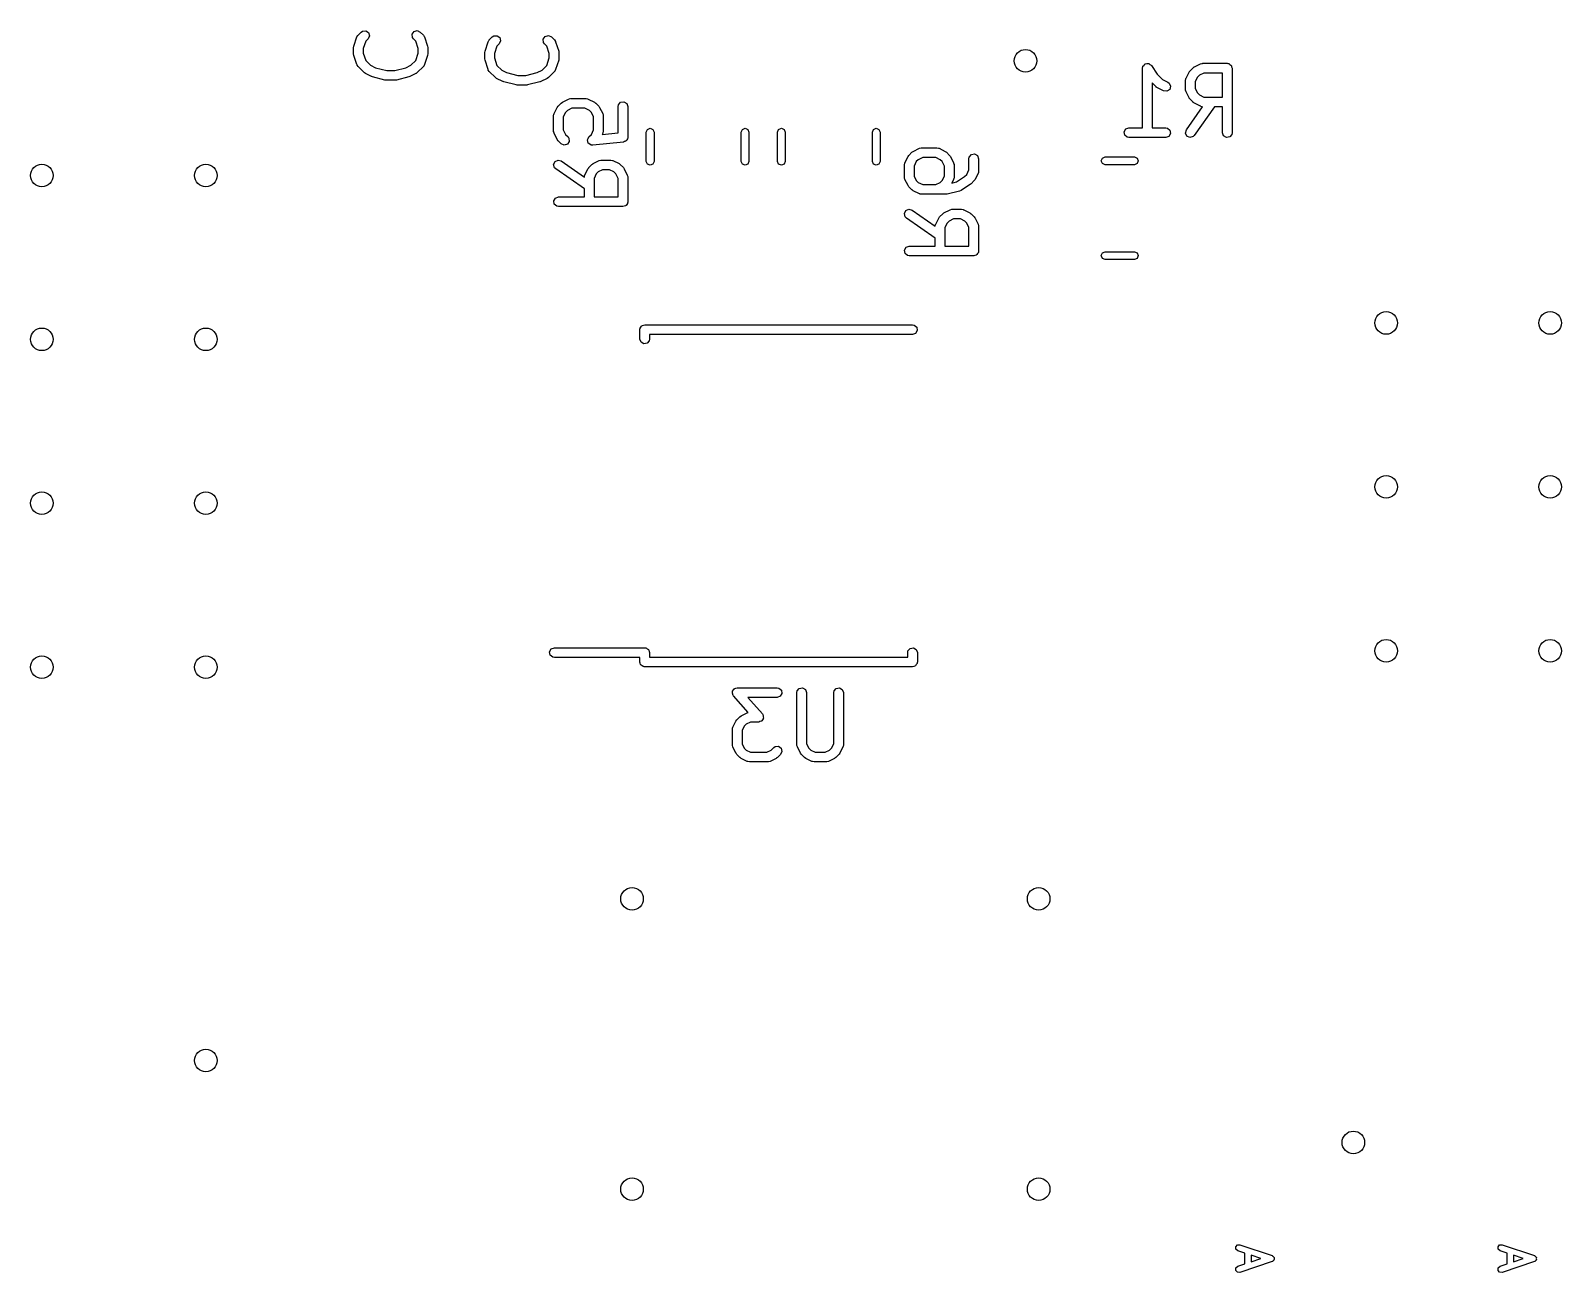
# Model space of a CAD drawing. Extents: x 6.28 to 8.5, y -5.52 to -4.07.
# Drawn here: x 6.283 to 7.217, y -5.519 to -4.762 of the extents above; entities that cross this region are included whole.
import ezdxf

# ---------------------------------------------------------------- set-up
doc = ezdxf.new("R2010")
doc.units = 0
doc.header["$MEASUREMENT"] = 0
doc.layers.add('BLACK', color=7, linetype='CONTINUOUS')

msp = doc.modelspace()

# ---------------------------------------------------------------- linework, layer by layer
at = {"layer": 'BLACK', "linetype": 'CONTINUOUS'}
for p, q in [((6.48476, -4.76247), (6.4856, -4.76189)), ((6.4856, -4.76189), (6.48761, -4.76171)), ((6.48761, -4.76171), (6.48926, -4.76287)), ((6.51586, -4.7638), (6.51702, -4.76214)), ((6.51702, -4.76214), (6.51897, -4.76162)), ((6.51897, -4.76162), (6.5208, -4.76247)), ((6.48014, -4.77206), (6.48029, -4.77119)), ((6.48029, -4.77113), (6.48217, -4.7655)), ((6.48029, -4.77119), (6.48029, -4.77113)), ((6.48217, -4.7655), (6.48266, -4.7646)), ((6.48266, -4.7646), (6.48281, -4.76451)), ((6.48281, -4.76451), (6.48288, -4.76435)), ((6.48288, -4.76435), (6.48476, -4.76247)), ((6.48755, -4.76803), (6.48605, -4.77254)), ((6.48893, -4.76665), (6.48755, -4.76803)), ((6.48978, -4.76482), (6.48893, -4.76665)), ((6.48926, -4.76287), (6.48978, -4.76482)), ((6.51604, -4.76581), (6.51586, -4.7638)), ((6.51663, -4.76665), (6.51604, -4.76581)), ((6.51801, -4.76803), (6.51663, -4.76665)), ((6.51951, -4.77254), (6.51801, -4.76803)), ((6.5208, -4.76247), (6.52268, -4.76435)), ((6.52268, -4.76435), (6.52327, -4.76519)), ((6.52327, -4.76519), (6.52328, -4.76536)), ((6.52328, -4.76536), (6.52339, -4.7655)), ((6.52339, -4.7655), (6.52527, -4.77113)), ((6.52527, -4.77113), (6.52539, -4.772)), ((6.56029, -4.77413), (6.56217, -4.7685)), ((6.56217, -4.7685), (6.56266, -4.7676)), ((6.56266, -4.7676), (6.56281, -4.76751)), ((6.56281, -4.76751), (6.56288, -4.76735)), ((6.56288, -4.76735), (6.56476, -4.76547)), ((6.56476, -4.76547), (6.5656, -4.76489)), ((6.5656, -4.76489), (6.56761, -4.76471)), ((6.56755, -4.77103), (6.56605, -4.77554)), ((6.56893, -4.76965), (6.56755, -4.77103)), ((6.56761, -4.76471), (6.56926, -4.76587)), ((6.56978, -4.76782), (6.56893, -4.76965)), ((6.56926, -4.76587), (6.56978, -4.76782)), ((6.59586, -4.7668), (6.59702, -4.76514)), ((6.59604, -4.76881), (6.59586, -4.7668)), ((6.59663, -4.76965), (6.59604, -4.76881)), ((6.59801, -4.77103), (6.59663, -4.76965)), ((6.59702, -4.76514), (6.59897, -4.76462)), ((6.59951, -4.77554), (6.59801, -4.77103)), ((6.59897, -4.76462), (6.6008, -4.76547)), ((6.6008, -4.76547), (6.60268, -4.76735)), ((6.60268, -4.76735), (6.60327, -4.76819)), ((6.60327, -4.76819), (6.60328, -4.76836)), ((6.60328, -4.76836), (6.60339, -4.7685)), ((6.60339, -4.7685), (6.60527, -4.77413)), ((6.48014, -4.77581), (6.48014, -4.77206)), ((6.48016, -4.77587), (6.48014, -4.77581)), ((6.48029, -4.77674), (6.48016, -4.77587)), ((6.48217, -4.78237), (6.48029, -4.77674)), ((6.48605, -4.77254), (6.48605, -4.77533)), ((6.48605, -4.77533), (6.48755, -4.77984)), ((6.48755, -4.77984), (6.49047, -4.78276)), ((6.51509, -4.78276), (6.51801, -4.77984)), ((6.51801, -4.77984), (6.51951, -4.77533)), ((6.51951, -4.77533), (6.51951, -4.77254)), ((6.52527, -4.77674), (6.52339, -4.78237)), ((6.52542, -4.77581), (6.52526, -4.77668)), ((6.52526, -4.77668), (6.52527, -4.77674)), ((6.52539, -4.772), (6.52542, -4.77206)), ((6.52542, -4.77206), (6.52542, -4.77581)), ((6.56014, -4.77506), (6.56029, -4.77419)), ((6.56014, -4.77881), (6.56014, -4.77506)), ((6.56016, -4.77887), (6.56014, -4.77881)), ((6.56029, -4.77974), (6.56016, -4.77887)), ((6.56029, -4.77419), (6.56029, -4.77413)), ((6.56217, -4.78537), (6.56029, -4.77974)), ((6.56605, -4.77554), (6.56605, -4.77833)), ((6.56605, -4.77833), (6.56755, -4.78284)), ((6.59801, -4.78284), (6.59951, -4.77833)), ((6.59951, -4.77833), (6.59951, -4.77554)), ((6.60527, -4.77974), (6.60339, -4.78537)), ((6.60542, -4.77881), (6.60526, -4.77968)), ((6.60526, -4.77968), (6.60527, -4.77974)), ((6.60527, -4.77413), (6.60539, -4.775)), ((6.60539, -4.775), (6.60542, -4.77506)), ((6.60542, -4.77506), (6.60542, -4.77881)), ((6.48228, -4.78251), (6.48217, -4.78237)), ((6.48229, -4.78268), (6.48228, -4.78251)), ((6.48288, -4.78352), (6.48229, -4.78268)), ((6.48663, -4.78727), (6.48288, -4.78352)), ((6.48669, -4.7873), (6.48663, -4.78727)), ((6.4874, -4.78783), (6.48669, -4.7873)), ((6.49115, -4.7897), (6.4874, -4.78783)), ((6.49047, -4.78276), (6.4935, -4.78427)), ((6.49129, -4.78972), (6.49115, -4.7897)), ((6.49175, -4.78992), (6.49129, -4.78972)), ((6.49925, -4.7918), (6.49175, -4.78992)), ((6.4935, -4.78427), (6.50033, -4.78598)), ((6.50033, -4.78598), (6.50523, -4.78598)), ((6.50523, -4.78598), (6.51206, -4.78427)), ((6.51381, -4.78992), (6.50631, -4.7918)), ((6.51206, -4.78427), (6.51509, -4.78276)), ((6.51392, -4.78985), (6.51381, -4.78992)), ((6.51441, -4.7897), (6.51392, -4.78985)), ((6.51816, -4.78783), (6.51441, -4.7897)), ((6.5182, -4.78778), (6.51816, -4.78783)), ((6.51893, -4.78727), (6.5182, -4.78778)), ((6.52268, -4.78352), (6.51893, -4.78727)), ((6.52275, -4.78336), (6.52268, -4.78352)), ((6.5229, -4.78327), (6.52275, -4.78336)), ((6.52339, -4.78237), (6.5229, -4.78327)), ((6.56228, -4.78551), (6.56217, -4.78537)), ((6.56229, -4.78568), (6.56228, -4.78551)), ((6.56288, -4.78652), (6.56229, -4.78568)), ((6.56663, -4.79027), (6.56288, -4.78652)), ((6.56669, -4.7903), (6.56663, -4.79027)), ((6.56755, -4.78284), (6.57047, -4.78576)), ((6.57047, -4.78576), (6.5735, -4.78727)), ((6.5735, -4.78727), (6.58033, -4.78898)), ((6.58033, -4.78898), (6.58523, -4.78898)), ((6.58523, -4.78898), (6.59206, -4.78727)), ((6.59206, -4.78727), (6.59509, -4.78576)), ((6.59509, -4.78576), (6.59801, -4.78284)), ((6.59893, -4.79027), (6.5982, -4.79078)), ((6.60268, -4.78652), (6.59893, -4.79027)), ((6.60275, -4.78636), (6.60268, -4.78652)), ((6.6029, -4.78627), (6.60275, -4.78636)), ((6.60339, -4.78537), (6.6029, -4.78627)), ((6.96136, -4.78454), (6.96154, -4.78353)), ((6.96136, -4.82095), (6.96136, -4.78454)), ((6.96154, -4.78353), (6.96165, -4.7834)), ((6.96165, -4.7834), (6.96167, -4.78323)), ((6.96167, -4.78323), (6.96229, -4.78264)), ((6.96229, -4.78264), (6.96284, -4.78198)), ((6.96284, -4.78198), (6.96301, -4.78195)), ((6.96301, -4.78195), (6.96313, -4.78183)), ((6.96313, -4.78183), (6.96398, -4.78178)), ((6.96398, -4.78178), (6.96483, -4.78163)), ((6.96483, -4.78163), (6.96497, -4.78171)), ((6.96497, -4.78171), (6.96514, -4.7817)), ((6.96514, -4.7817), (6.96583, -4.78221)), ((6.96583, -4.78221), (6.96658, -4.78264)), ((6.96658, -4.78264), (6.96663, -4.7828)), ((6.96663, -4.7828), (6.96677, -4.7829)), ((6.96677, -4.7829), (6.97036, -4.78828)), ((6.97036, -4.78828), (6.97356, -4.79148)), ((6.98792, -4.79071), (6.9898, -4.78697)), ((6.9898, -4.78697), (6.99032, -4.78626)), ((6.99032, -4.78626), (6.99035, -4.7862)), ((6.99035, -4.7862), (6.99222, -4.78432)), ((6.99222, -4.78432), (6.99295, -4.78382)), ((6.99295, -4.78382), (6.99299, -4.78377)), ((6.99299, -4.78377), (6.99674, -4.7819)), ((6.99486, -4.79003), (6.99351, -4.79273)), ((6.99606, -4.78884), (6.99486, -4.79003)), ((6.99876, -4.78749), (6.99606, -4.78884)), ((6.99674, -4.7819), (6.99772, -4.7816)), ((6.99772, -4.7816), (6.99789, -4.78164)), ((6.99789, -4.78164), (6.99806, -4.78158)), ((6.99806, -4.78158), (7.01306, -4.78158)), ((7.01011, -4.78749), (6.99876, -4.78749)), ((7.01011, -4.80221), (7.01011, -4.78749)), ((7.01306, -4.78158), (7.01344, -4.78165)), ((7.01344, -4.78165), (7.01357, -4.78163)), ((7.01357, -4.78163), (7.01369, -4.78169)), ((7.01369, -4.78169), (7.01407, -4.78176)), ((7.01407, -4.78176), (7.01466, -4.78225)), ((7.01466, -4.78225), (7.01532, -4.78264)), ((7.01532, -4.78264), (7.01541, -4.78289)), ((7.01541, -4.78289), (7.01562, -4.78306)), ((7.01562, -4.78306), (7.01575, -4.78382)), ((7.01575, -4.78382), (7.01601, -4.78454)), ((7.01601, -4.78454), (7.01601, -4.82391)), ((6.49939, -4.79178), (6.49925, -4.7918)), ((6.49997, -4.79189), (6.49939, -4.79178)), ((6.50559, -4.79189), (6.49997, -4.79189)), ((6.50572, -4.79184), (6.50559, -4.79189)), ((6.50631, -4.7918), (6.50572, -4.79184)), ((6.5674, -4.79083), (6.56669, -4.7903)), ((6.57115, -4.7927), (6.5674, -4.79083)), ((6.57129, -4.79272), (6.57115, -4.7927)), ((6.57175, -4.79292), (6.57129, -4.79272)), ((6.57925, -4.7948), (6.57175, -4.79292)), ((6.57939, -4.79478), (6.57925, -4.7948)), ((6.57997, -4.79489), (6.57939, -4.79478)), ((6.58559, -4.79489), (6.57997, -4.79489)), ((6.58572, -4.79484), (6.58559, -4.79489)), ((6.58631, -4.7948), (6.58572, -4.79484)), ((6.59381, -4.79292), (6.58631, -4.7948)), ((6.59392, -4.79285), (6.59381, -4.79292)), ((6.59441, -4.7927), (6.59392, -4.79285)), ((6.59816, -4.79083), (6.59441, -4.7927)), ((6.5982, -4.79078), (6.59816, -4.79083)), ((6.96973, -4.796), (6.96727, -4.79354)), ((6.96727, -4.79354), (6.96727, -4.82095)), ((6.96978, -4.79603), (6.96973, -4.796)), ((6.97049, -4.79655), (6.96978, -4.79603)), ((6.97424, -4.79843), (6.97049, -4.79655)), ((6.97356, -4.79148), (6.97688, -4.79314)), ((6.97625, -4.79866), (6.97424, -4.79843)), ((6.97794, -4.79754), (6.97625, -4.79866)), ((6.97688, -4.79314), (6.97771, -4.79375)), ((6.97771, -4.79375), (6.97851, -4.79561)), ((6.97851, -4.79561), (6.97794, -4.79754)), ((6.98761, -4.79204), (6.98779, -4.79103)), ((6.98761, -4.79766), (6.98761, -4.79204)), ((6.98767, -4.79783), (6.98761, -4.79766)), ((6.98763, -4.798), (6.98767, -4.79783)), ((6.98792, -4.79898), (6.98763, -4.798)), ((6.98779, -4.79103), (6.9879, -4.79089)), ((6.9879, -4.79089), (6.98792, -4.79071)), ((6.9898, -4.80273), (6.98792, -4.79898)), ((6.99351, -4.79273), (6.99351, -4.79696)), ((6.99351, -4.79696), (6.99486, -4.79966)), ((6.60245, -4.81224), (6.60433, -4.8085)), ((6.60433, -4.8085), (6.60485, -4.80779)), ((6.60485, -4.80779), (6.60488, -4.80773)), ((6.60488, -4.80773), (6.60676, -4.80585)), ((6.60676, -4.80585), (6.60748, -4.80535)), ((6.60748, -4.80535), (6.60752, -4.8053)), ((6.60752, -4.8053), (6.61127, -4.80343)), ((6.61127, -4.80343), (6.61226, -4.80313)), ((6.61226, -4.80313), (6.61243, -4.80317)), ((6.61243, -4.80317), (6.61259, -4.80311)), ((6.61259, -4.80311), (6.62197, -4.80311)), ((6.62197, -4.80311), (6.62298, -4.80329)), ((6.62298, -4.80329), (6.62311, -4.80341)), ((6.62311, -4.80341), (6.62329, -4.80343)), ((6.62329, -4.80343), (6.62704, -4.8053)), ((6.62704, -4.8053), (6.62775, -4.80583)), ((6.62775, -4.80583), (6.6278, -4.80585)), ((6.6278, -4.80585), (6.62968, -4.80773)), ((6.62968, -4.80773), (6.63019, -4.80845)), ((6.63019, -4.80845), (6.63023, -4.8085)), ((6.63023, -4.8085), (6.63211, -4.81224)), ((6.64151, -4.80794), (6.64169, -4.80693)), ((6.64151, -4.82402), (6.64151, -4.80794)), ((6.64169, -4.80693), (6.64299, -4.80538)), ((6.64299, -4.80538), (6.64498, -4.80503)), ((6.64498, -4.80503), (6.64673, -4.80604)), ((6.64673, -4.80604), (6.64742, -4.80794)), ((6.64742, -4.80794), (6.64742, -4.82669)), ((6.98814, -4.82221), (6.99802, -4.8081)), ((6.98984, -4.80277), (6.9898, -4.80273)), ((6.99035, -4.8035), (6.98984, -4.80277)), ((6.99222, -4.80537), (6.99035, -4.8035)), ((6.99228, -4.8054), (6.99222, -4.80537)), ((6.99299, -4.80592), (6.99228, -4.8054)), ((7.00522, -4.80811), (6.99298, -4.8256)), ((6.99674, -4.8078), (6.99299, -4.80592)), ((6.99486, -4.79966), (6.99606, -4.80086)), ((6.99606, -4.80086), (6.99876, -4.80221)), ((6.99692, -4.80782), (6.99674, -4.8078)), ((6.99705, -4.80793), (6.99692, -4.80782)), ((6.99802, -4.8081), (6.99705, -4.80793)), ((6.99876, -4.80221), (7.01011, -4.80221)), ((7.01011, -4.80811), (7.00522, -4.80811)), ((7.01011, -4.82391), (7.01011, -4.80811)), ((6.60214, -4.81357), (6.60232, -4.81256)), ((6.60214, -4.82294), (6.60214, -4.81357)), ((6.60232, -4.81256), (6.60243, -4.81242)), ((6.60243, -4.81242), (6.60245, -4.81224)), ((6.6094, -4.81156), (6.60805, -4.81426)), ((6.60805, -4.81426), (6.60805, -4.82224)), ((6.61059, -4.81037), (6.6094, -4.81156)), ((6.61329, -4.80902), (6.61059, -4.81037)), ((6.62127, -4.80902), (6.61329, -4.80902)), ((6.62397, -4.81037), (6.62127, -4.80902)), ((6.62516, -4.81156), (6.62397, -4.81037)), ((6.62651, -4.81426), (6.62516, -4.81156)), ((6.62651, -4.82224), (6.62651, -4.81426)), ((6.63211, -4.81224), (6.6324, -4.81323)), ((6.6324, -4.81323), (6.63236, -4.8134)), ((6.63236, -4.8134), (6.63242, -4.81357)), ((6.63242, -4.81357), (6.63242, -4.82294)), ((6.6022, -4.82311), (6.60214, -4.82294)), ((6.60216, -4.82328), (6.6022, -4.82311)), ((6.60245, -4.82426), (6.60216, -4.82328)), ((6.60433, -4.82801), (6.60245, -4.82426)), ((6.60805, -4.82224), (6.6094, -4.82494)), ((6.6094, -4.82494), (6.61093, -4.82648)), ((6.61093, -4.82648), (6.61152, -4.82732)), ((6.61152, -4.82732), (6.6117, -4.82933)), ((6.62277, -4.82831), (6.62319, -4.82741)), ((6.62319, -4.82741), (6.6236, -4.8265)), ((6.6236, -4.8265), (6.62362, -4.82649)), ((6.62362, -4.82649), (6.62363, -4.82648)), ((6.62363, -4.82648), (6.62516, -4.82494)), ((6.62516, -4.82494), (6.62651, -4.82224)), ((6.63174, -4.82499), (6.64151, -4.82402)), ((6.63211, -4.82426), (6.63174, -4.82499)), ((6.63213, -4.82408), (6.63211, -4.82426)), ((6.63224, -4.82395), (6.63213, -4.82408)), ((6.63242, -4.82294), (6.63224, -4.82395)), ((6.64736, -4.82702), (6.64724, -4.8277)), ((6.64741, -4.82691), (6.64736, -4.82702)), ((6.64742, -4.82669), (6.64739, -4.82684)), ((6.64739, -4.82684), (6.64741, -4.82691)), ((6.6587, -4.82356), (6.65939, -4.82189)), ((6.6587, -4.84144), (6.6587, -4.82356)), ((6.65939, -4.82189), (6.66106, -4.8212)), ((6.66106, -4.8212), (6.66273, -4.82189)), ((6.66273, -4.82189), (6.66343, -4.82356)), ((6.66343, -4.82356), (6.66343, -4.84144)), ((6.71657, -4.82356), (6.71727, -4.82189)), ((6.71657, -4.84144), (6.71657, -4.82356)), ((6.71727, -4.82189), (6.71894, -4.8212)), ((6.71894, -4.8212), (6.72061, -4.82189)), ((6.72061, -4.82189), (6.7213, -4.82356)), ((6.7213, -4.82356), (6.7213, -4.84144)), ((6.7387, -4.82356), (6.73939, -4.82189)), ((6.7387, -4.84144), (6.7387, -4.82356)), ((6.73939, -4.82189), (6.74106, -4.8212)), ((6.74106, -4.8212), (6.74273, -4.82189)), ((6.74273, -4.82189), (6.74343, -4.82356)), ((6.74343, -4.82356), (6.74343, -4.84144)), ((6.79657, -4.82356), (6.79727, -4.82189)), ((6.79657, -4.84144), (6.79657, -4.82356)), ((6.79727, -4.82189), (6.79894, -4.8212)), ((6.79894, -4.8212), (6.80061, -4.82189)), ((6.80061, -4.82189), (6.8013, -4.82356)), ((6.8013, -4.82356), (6.8013, -4.84144)), ((6.95016, -4.82339), (6.95117, -4.82164)), ((6.95051, -4.82538), (6.95016, -4.82339)), ((6.95206, -4.82668), (6.95051, -4.82538)), ((6.95117, -4.82164), (6.95307, -4.82095)), ((6.95307, -4.82686), (6.95206, -4.82668)), ((6.95307, -4.82095), (6.96136, -4.82095)), ((6.97556, -4.82686), (6.95307, -4.82686)), ((6.96727, -4.82095), (6.97556, -4.82095)), ((6.97556, -4.82095), (6.97657, -4.82113)), ((6.97746, -4.82617), (6.97556, -4.82686)), ((6.97657, -4.82113), (6.97812, -4.82243)), ((6.97847, -4.82442), (6.97746, -4.82617)), ((6.97812, -4.82243), (6.97847, -4.82442)), ((6.98762, -4.82416), (6.98814, -4.82221)), ((6.98847, -4.82599), (6.98762, -4.82416)), ((6.9903, -4.82685), (6.98847, -4.82599)), ((6.99226, -4.82632), (6.9903, -4.82685)), ((6.99298, -4.8256), (6.99226, -4.82632)), ((7.0108, -4.8258), (7.01011, -4.82391)), ((7.01255, -4.82681), (7.0108, -4.8258)), ((7.01454, -4.82646), (7.01255, -4.82681)), ((7.01583, -4.82492), (7.01454, -4.82646)), ((7.01601, -4.82391), (7.01583, -4.82492)), ((6.60437, -4.82805), (6.60433, -4.82801)), ((6.60488, -4.82878), (6.60437, -4.82805)), ((6.60676, -4.83065), (6.60488, -4.82878)), ((6.60859, -4.8315), (6.60676, -4.83065)), ((6.61054, -4.83098), (6.60859, -4.8315)), ((6.6117, -4.82933), (6.61054, -4.83098)), ((6.62278, -4.82832), (6.62277, -4.82831)), ((6.62277, -4.82834), (6.62278, -4.82832)), ((6.62304, -4.8293), (6.62277, -4.82834)), ((6.6233, -4.83026), (6.62304, -4.8293)), ((6.62331, -4.83027), (6.6233, -4.83026)), ((6.62332, -4.83029), (6.62331, -4.83027)), ((6.62414, -4.83085), (6.62332, -4.83029)), ((6.62495, -4.83142), (6.62414, -4.83085)), ((6.62497, -4.83141), (6.62495, -4.83142)), ((6.62499, -4.83142), (6.62497, -4.83141)), ((6.62601, -4.8315), (6.62499, -4.83142)), ((6.64476, -4.82963), (6.62601, -4.8315)), ((6.64532, -4.82935), (6.64476, -4.82963)), ((6.64594, -4.82925), (6.64532, -4.82935)), ((6.64621, -4.82893), (6.64594, -4.82925)), ((6.64658, -4.82875), (6.64621, -4.82893)), ((6.64684, -4.82818), (6.64658, -4.82875)), ((6.64724, -4.8277), (6.64684, -4.82818)), ((6.81888, -4.83773), (6.82076, -4.83585)), ((6.82076, -4.83585), (6.82148, -4.83535)), ((6.82148, -4.83535), (6.82152, -4.8353)), ((6.82152, -4.8353), (6.82527, -4.83343)), ((6.82527, -4.83343), (6.82626, -4.83313)), ((6.82626, -4.83313), (6.82643, -4.83317)), ((6.82643, -4.83317), (6.82659, -4.83311)), ((6.82659, -4.83311), (6.83597, -4.83311)), ((6.83597, -4.83311), (6.83698, -4.83329)), ((6.83698, -4.83329), (6.83711, -4.83341)), ((6.83711, -4.83341), (6.83729, -4.83343)), ((6.83729, -4.83343), (6.84104, -4.8353)), ((6.84104, -4.8353), (6.84175, -4.83583)), ((6.84175, -4.83583), (6.8418, -4.83585)), ((6.8418, -4.83585), (6.84368, -4.83773)), ((6.85699, -4.83726), (6.85898, -4.83691)), ((6.85898, -4.83691), (6.86073, -4.83792)), ((6.60215, -4.8433), (6.60301, -4.84147)), ((6.60268, -4.84526), (6.60215, -4.8433)), ((6.6034, -4.84598), (6.60268, -4.84526)), ((6.60301, -4.84147), (6.60484, -4.84062)), ((6.62089, -4.85822), (6.6034, -4.84598)), ((6.60484, -4.84062), (6.60679, -4.84114)), ((6.60679, -4.84114), (6.6209, -4.85102)), ((6.6212, -4.84974), (6.62308, -4.84599)), ((6.62308, -4.84599), (6.6236, -4.84528)), ((6.6236, -4.84528), (6.62363, -4.84522)), ((6.62363, -4.84522), (6.6255, -4.84335)), ((6.6255, -4.84335), (6.62623, -4.84284)), ((6.62623, -4.84284), (6.62627, -4.8428)), ((6.62627, -4.8428), (6.63002, -4.84092)), ((6.63002, -4.84092), (6.631, -4.84063)), ((6.631, -4.84063), (6.63117, -4.84067)), ((6.63117, -4.84067), (6.63134, -4.84061)), ((6.63134, -4.84061), (6.63696, -4.84061)), ((6.63696, -4.84061), (6.63797, -4.84079)), ((6.63797, -4.84079), (6.63811, -4.8409)), ((6.63811, -4.8409), (6.63829, -4.84092)), ((6.63829, -4.84092), (6.64203, -4.8428)), ((6.64203, -4.8428), (6.64274, -4.84332)), ((6.64274, -4.84332), (6.6428, -4.84335)), ((6.6428, -4.84335), (6.64468, -4.84522)), ((6.64468, -4.84522), (6.64518, -4.84595)), ((6.64518, -4.84595), (6.64523, -4.84599)), ((6.64523, -4.84599), (6.6471, -4.84974)), ((6.65939, -4.84311), (6.6587, -4.84144)), ((6.66106, -4.8438), (6.65939, -4.84311)), ((6.66273, -4.84311), (6.66106, -4.8438)), ((6.66343, -4.84144), (6.66273, -4.84311)), ((6.71727, -4.84311), (6.71657, -4.84144)), ((6.71894, -4.8438), (6.71727, -4.84311)), ((6.72061, -4.84311), (6.71894, -4.8438)), ((6.7213, -4.84144), (6.72061, -4.84311)), ((6.73939, -4.84311), (6.7387, -4.84144)), ((6.74106, -4.8438), (6.73939, -4.84311)), ((6.74273, -4.84311), (6.74106, -4.8438)), ((6.74343, -4.84144), (6.74273, -4.84311)), ((6.79727, -4.84311), (6.79657, -4.84144)), ((6.79894, -4.8438), (6.79727, -4.84311)), ((6.80061, -4.84311), (6.79894, -4.8438)), ((6.8013, -4.84144), (6.80061, -4.84311)), ((6.81614, -4.84357), (6.81632, -4.84256)), ((6.81614, -4.85106), (6.81614, -4.84357)), ((6.81632, -4.84256), (6.81643, -4.84242)), ((6.81643, -4.84242), (6.81645, -4.84224)), ((6.81645, -4.84224), (6.81833, -4.8385)), ((6.81833, -4.8385), (6.81885, -4.83779)), ((6.81885, -4.83779), (6.81888, -4.83773)), ((6.8234, -4.84156), (6.82205, -4.84426)), ((6.82205, -4.84426), (6.82205, -4.85037)), ((6.82459, -4.84037), (6.8234, -4.84156)), ((6.82729, -4.83902), (6.82459, -4.84037)), ((6.83527, -4.83902), (6.82729, -4.83902)), ((6.83797, -4.84037), (6.83527, -4.83902)), ((6.83916, -4.84156), (6.83797, -4.84037)), ((6.84051, -4.84426), (6.83916, -4.84156)), ((6.84051, -4.85037), (6.84051, -4.84426)), ((6.84368, -4.83773), (6.84419, -4.83845)), ((6.84419, -4.83845), (6.84423, -4.8385)), ((6.84423, -4.8385), (6.84611, -4.84224)), ((6.84611, -4.84224), (6.8464, -4.84323)), ((6.8464, -4.84323), (6.84636, -4.8434)), ((6.84636, -4.8434), (6.84642, -4.84357)), ((6.84642, -4.84357), (6.84642, -4.85106)), ((6.85551, -4.83982), (6.85569, -4.83881)), ((6.85551, -4.84662), (6.85551, -4.83982)), ((6.85569, -4.83881), (6.85699, -4.83726)), ((6.86073, -4.83792), (6.86142, -4.83982)), ((6.86142, -4.83982), (6.86142, -4.84731)), ((6.9362, -4.84106), (6.93689, -4.83939)), ((6.93689, -4.84273), (6.9362, -4.84106)), ((6.93689, -4.83939), (6.93856, -4.8387)), ((6.93856, -4.84343), (6.93689, -4.84273)), ((6.93856, -4.8387), (6.95644, -4.8387)), ((6.95644, -4.84343), (6.93856, -4.84343)), ((6.95644, -4.8387), (6.95811, -4.83939)), ((6.95811, -4.84273), (6.95644, -4.84343)), ((6.95811, -4.83939), (6.9588, -4.84106)), ((6.9588, -4.84106), (6.95811, -4.84273)), ((6.6209, -4.85102), (6.62107, -4.85005)), ((6.62107, -4.85005), (6.62118, -4.84992)), ((6.62118, -4.84992), (6.6212, -4.84974)), ((6.62814, -4.84906), (6.62679, -4.85176)), ((6.62679, -4.85176), (6.62679, -4.86311)), ((6.62934, -4.84786), (6.62814, -4.84906)), ((6.63204, -4.84651), (6.62934, -4.84786)), ((6.63627, -4.84651), (6.63204, -4.84651)), ((6.63897, -4.84786), (6.63627, -4.84651)), ((6.64016, -4.84906), (6.63897, -4.84786)), ((6.64151, -4.85176), (6.64016, -4.84906)), ((6.64151, -4.86311), (6.64151, -4.85176)), ((6.6471, -4.84974), (6.6474, -4.85072)), ((6.6474, -4.85072), (6.64736, -4.85089)), ((6.64736, -4.85089), (6.64742, -4.85106)), ((6.64742, -4.85106), (6.64742, -4.86606)), ((6.8162, -4.85123), (6.81614, -4.85106)), ((6.81616, -4.8514), (6.8162, -4.85123)), ((6.81645, -4.85238), (6.81616, -4.8514)), ((6.81833, -4.85613), (6.81645, -4.85238)), ((6.82205, -4.85037), (6.8234, -4.85306)), ((6.8234, -4.85306), (6.82459, -4.85426)), ((6.82459, -4.85426), (6.82729, -4.85561)), ((6.82729, -4.85561), (6.83527, -4.85561)), ((6.83527, -4.85561), (6.83797, -4.85426)), ((6.83797, -4.85426), (6.83916, -4.85306)), ((6.83916, -4.85306), (6.84051, -4.85037)), ((6.84611, -4.85238), (6.84496, -4.85468)), ((6.84496, -4.85468), (6.84788, -4.85395)), ((6.84613, -4.85221), (6.84611, -4.85238)), ((6.84624, -4.85207), (6.84613, -4.85221)), ((6.84642, -4.85106), (6.84624, -4.85207)), ((6.84788, -4.85395), (6.85283, -4.85064)), ((6.85635, -4.8554), (6.85073, -4.85915)), ((6.85283, -4.85064), (6.85416, -4.84932)), ((6.85416, -4.84932), (6.85551, -4.84662)), ((6.85643, -4.85529), (6.85635, -4.8554)), ((6.8568, -4.85503), (6.85643, -4.85529)), ((6.85868, -4.85315), (6.8568, -4.85503)), ((6.8587, -4.85309), (6.85868, -4.85315)), ((6.85923, -4.85238), (6.8587, -4.85309)), ((6.8611, -4.84864), (6.85923, -4.85238)), ((6.86112, -4.84846), (6.8611, -4.84864)), ((6.86124, -4.84832), (6.86112, -4.84846)), ((6.86142, -4.84731), (6.86124, -4.84832)), ((6.60219, -4.86555), (6.6032, -4.8638)), ((6.6032, -4.8638), (6.60509, -4.86311)), ((6.60509, -4.86311), (6.62089, -4.86311)), ((6.62089, -4.86311), (6.62089, -4.85822)), ((6.62679, -4.86311), (6.64151, -4.86311)), ((6.81837, -4.85618), (6.81833, -4.85613)), ((6.81888, -4.8569), (6.81837, -4.85618)), ((6.82076, -4.85878), (6.81888, -4.8569)), ((6.82081, -4.8588), (6.82076, -4.85878)), ((6.82152, -4.85933), (6.82081, -4.8588)), ((6.82527, -4.8612), (6.82152, -4.85933)), ((6.82545, -4.86122), (6.82527, -4.8612)), ((6.82558, -4.86134), (6.82545, -4.86122)), ((6.82659, -4.86152), (6.82558, -4.86134)), ((6.84159, -4.86152), (6.82659, -4.86152)), ((6.84172, -4.86147), (6.84159, -4.86152)), ((6.84231, -4.86143), (6.84172, -4.86147)), ((6.84981, -4.85955), (6.84231, -4.86143)), ((6.84982, -4.85954), (6.84981, -4.85955)), ((6.85073, -4.85915), (6.84982, -4.85954)), ((6.60254, -4.86754), (6.60219, -4.86555)), ((6.60408, -4.86883), (6.60254, -4.86754)), ((6.60509, -4.86901), (6.60408, -4.86883)), ((6.64446, -4.86901), (6.60509, -4.86901)), ((6.64518, -4.86875), (6.64446, -4.86901)), ((6.64594, -4.86862), (6.64518, -4.86875)), ((6.64611, -4.86841), (6.64594, -4.86862)), ((6.64636, -4.86832), (6.64611, -4.86841)), ((6.64675, -4.86766), (6.64636, -4.86832)), ((6.64724, -4.86707), (6.64675, -4.86766)), ((6.64731, -4.86669), (6.64724, -4.86707)), ((6.64737, -4.86657), (6.64731, -4.86669)), ((6.64742, -4.86606), (6.64735, -4.86644)), ((6.64735, -4.86644), (6.64737, -4.86657)), ((6.81615, -4.8733), (6.81701, -4.87147)), ((6.81668, -4.87526), (6.81615, -4.8733)), ((6.81701, -4.87147), (6.81884, -4.87062)), ((6.81884, -4.87062), (6.82079, -4.87114)), ((6.82079, -4.87114), (6.8349, -4.88102)), ((6.83763, -4.87522), (6.8395, -4.87335)), ((6.8395, -4.87335), (6.84023, -4.87284)), ((6.84023, -4.87284), (6.84027, -4.8728)), ((6.84027, -4.8728), (6.84402, -4.87092)), ((6.84402, -4.87092), (6.845, -4.87063)), ((6.845, -4.87063), (6.84517, -4.87067)), ((6.84517, -4.87067), (6.84534, -4.87061)), ((6.84534, -4.87061), (6.85096, -4.87061)), ((6.85096, -4.87061), (6.85197, -4.87079)), ((6.85197, -4.87079), (6.85211, -4.8709)), ((6.85211, -4.8709), (6.85229, -4.87092)), ((6.85229, -4.87092), (6.85603, -4.8728)), ((6.85603, -4.8728), (6.85674, -4.87332)), ((6.85674, -4.87332), (6.8568, -4.87335)), ((6.8568, -4.87335), (6.85868, -4.87522)), ((6.8174, -4.87598), (6.81668, -4.87526)), ((6.83489, -4.88822), (6.8174, -4.87598)), ((6.8349, -4.88102), (6.83507, -4.88005)), ((6.83507, -4.88005), (6.83518, -4.87992)), ((6.83518, -4.87992), (6.8352, -4.87974)), ((6.8352, -4.87974), (6.83708, -4.87599)), ((6.83708, -4.87599), (6.8376, -4.87528)), ((6.8376, -4.87528), (6.83763, -4.87522)), ((6.84214, -4.87906), (6.84079, -4.88176)), ((6.84079, -4.88176), (6.84079, -4.89311)), ((6.84334, -4.87786), (6.84214, -4.87906)), ((6.84604, -4.87651), (6.84334, -4.87786)), ((6.85027, -4.87651), (6.84604, -4.87651)), ((6.85297, -4.87786), (6.85027, -4.87651)), ((6.85416, -4.87906), (6.85297, -4.87786)), ((6.85551, -4.88176), (6.85416, -4.87906)), ((6.85551, -4.89311), (6.85551, -4.88176)), ((6.85868, -4.87522), (6.85918, -4.87595)), ((6.85918, -4.87595), (6.85923, -4.87599)), ((6.85923, -4.87599), (6.8611, -4.87974)), ((6.8611, -4.87974), (6.8614, -4.88072)), ((6.8614, -4.88072), (6.86136, -4.88089)), ((6.86136, -4.88089), (6.86142, -4.88106)), ((6.86142, -4.88106), (6.86142, -4.89606)), ((6.83489, -4.89311), (6.83489, -4.88822)), ((6.81619, -4.89555), (6.8172, -4.8938)), ((6.81654, -4.89754), (6.81619, -4.89555)), ((6.81808, -4.89883), (6.81654, -4.89754)), ((6.8172, -4.8938), (6.81909, -4.89311)), ((6.81909, -4.89901), (6.81808, -4.89883)), ((6.81909, -4.89311), (6.83489, -4.89311)), ((6.85846, -4.89901), (6.81909, -4.89901)), ((6.84079, -4.89311), (6.85551, -4.89311)), ((6.85918, -4.89875), (6.85846, -4.89901)), ((6.85994, -4.89862), (6.85918, -4.89875)), ((6.86011, -4.89841), (6.85994, -4.89862)), ((6.86036, -4.89832), (6.86011, -4.89841)), ((6.86075, -4.89766), (6.86036, -4.89832)), ((6.86124, -4.89707), (6.86075, -4.89766)), ((6.86131, -4.89669), (6.86124, -4.89707)), ((6.86137, -4.89657), (6.86131, -4.89669)), ((6.86142, -4.89606), (6.86135, -4.89644)), ((6.86135, -4.89644), (6.86137, -4.89657)), ((6.9362, -4.89894), (6.93689, -4.89727)), ((6.93689, -4.90061), (6.9362, -4.89894)), ((6.93689, -4.89727), (6.93856, -4.89657)), ((6.93856, -4.9013), (6.93689, -4.90061)), ((6.93856, -4.89657), (6.95644, -4.89657)), ((6.95644, -4.9013), (6.93856, -4.9013)), ((6.95644, -4.89657), (6.95811, -4.89727)), ((6.95811, -4.90061), (6.95644, -4.9013)), ((6.95811, -4.89727), (6.9588, -4.89894)), ((6.9588, -4.89894), (6.95811, -4.90061)), ((6.65475, -4.94412), (6.65482, -4.94374)), ((6.65475, -4.94983), (6.65475, -4.94412)), ((6.6548, -4.94361), (6.65486, -4.9435)), ((6.65482, -4.94374), (6.6548, -4.94361)), ((6.65486, -4.9435), (6.65493, -4.94311)), ((6.65493, -4.94311), (6.65543, -4.94252)), ((6.65543, -4.94252), (6.65581, -4.94186)), ((6.65581, -4.94186), (6.65606, -4.94177)), ((6.65606, -4.94177), (6.65623, -4.94156)), ((6.65623, -4.94156), (6.65699, -4.94143)), ((6.65699, -4.94143), (6.65771, -4.94117)), ((6.65771, -4.94117), (6.82109, -4.94117)), ((6.82109, -4.94707), (6.66066, -4.94707)), ((6.66066, -4.94707), (6.66066, -4.94983)), ((6.82109, -4.94117), (6.8221, -4.94135)), ((6.82299, -4.94638), (6.82109, -4.94707)), ((6.8221, -4.94135), (6.82365, -4.94265)), ((6.824, -4.94463), (6.82299, -4.94638)), ((6.82365, -4.94265), (6.824, -4.94463)), ((6.65545, -4.95173), (6.65475, -4.94983)), ((6.65719, -4.95274), (6.65545, -4.95173)), ((6.65918, -4.95239), (6.65719, -4.95274)), ((6.66048, -4.95084), (6.65918, -4.95239)), ((6.66066, -4.94983), (6.66048, -4.95084)), ((6.59968, -5.14066), (6.60069, -5.13891)), ((6.60003, -5.14265), (6.59968, -5.14066)), ((6.60158, -5.14394), (6.60003, -5.14265)), ((6.60069, -5.13891), (6.60259, -5.13822)), ((6.60259, -5.14412), (6.60158, -5.14394)), ((6.60259, -5.13822), (6.65771, -5.13822)), ((6.65475, -5.14412), (6.60259, -5.14412)), ((6.65475, -5.14688), (6.65475, -5.14412)), ((6.65771, -5.13822), (6.65809, -5.13828)), ((6.65809, -5.13828), (6.65822, -5.13826)), ((6.65822, -5.13826), (6.65833, -5.13833)), ((6.65833, -5.13833), (6.65872, -5.13839)), ((6.65872, -5.13839), (6.6593, -5.13889)), ((6.6593, -5.13889), (6.65997, -5.13927)), ((6.65997, -5.13927), (6.66006, -5.13952)), ((6.66006, -5.13952), (6.66026, -5.13969)), ((6.66026, -5.13969), (6.6604, -5.14045)), ((6.6604, -5.14045), (6.66066, -5.14117)), ((6.66066, -5.14117), (6.66066, -5.14393)), ((6.66066, -5.14393), (6.81814, -5.14393)), ((6.81814, -5.14117), (6.81832, -5.14016)), ((6.81814, -5.14393), (6.81814, -5.14117)), ((6.81832, -5.14016), (6.81962, -5.13861)), ((6.81962, -5.13861), (6.82161, -5.13826)), ((6.82161, -5.13826), (6.82335, -5.13927)), ((6.82335, -5.13927), (6.82405, -5.14117)), ((6.82405, -5.14117), (6.82405, -5.14688)), ((6.65502, -5.1476), (6.65475, -5.14688)), ((6.65515, -5.14835), (6.65502, -5.1476)), ((6.65535, -5.14853), (6.65515, -5.14835)), ((6.65545, -5.14878), (6.65535, -5.14853)), ((6.65611, -5.14916), (6.65545, -5.14878)), ((6.6567, -5.14965), (6.65611, -5.14916)), ((6.65708, -5.14972), (6.6567, -5.14965)), ((6.65719, -5.14979), (6.65708, -5.14972)), ((6.65732, -5.14976), (6.65719, -5.14979)), ((6.65771, -5.14983), (6.65732, -5.14976)), ((6.82109, -5.14983), (6.65771, -5.14983)), ((6.82181, -5.14957), (6.82109, -5.14983)), ((6.82257, -5.14944), (6.82181, -5.14957)), ((6.82274, -5.14923), (6.82257, -5.14944)), ((6.82299, -5.14914), (6.82274, -5.14923)), ((6.82337, -5.14848), (6.82299, -5.14914)), ((6.82387, -5.14789), (6.82337, -5.14848)), ((6.82394, -5.1475), (6.82387, -5.14789)), ((6.824, -5.14739), (6.82394, -5.1475)), ((6.82405, -5.14688), (6.82398, -5.14726)), ((6.82398, -5.14726), (6.824, -5.14739)), ((6.71183, -5.16396), (6.71223, -5.16327)), ((6.71223, -5.16327), (6.71245, -5.16319)), ((6.71245, -5.16319), (6.7126, -5.16301)), ((6.7126, -5.16301), (6.71338, -5.16286)), ((6.71338, -5.16286), (6.71413, -5.16258)), ((6.71413, -5.16258), (6.7385, -5.16258)), ((6.7385, -5.16258), (6.73951, -5.16276)), ((6.73951, -5.16276), (6.74106, -5.16406)), ((6.75072, -5.16453), (6.75202, -5.16298)), ((6.75202, -5.16298), (6.75401, -5.16263)), ((6.75401, -5.16263), (6.75576, -5.16364)), ((6.75576, -5.16364), (6.75645, -5.16554)), ((6.77322, -5.16453), (6.77452, -5.16298)), ((6.77452, -5.16298), (6.77651, -5.16263)), ((6.77651, -5.16263), (6.77826, -5.16364)), ((6.77826, -5.16364), (6.77895, -5.16554)), ((6.71122, -5.16502), (6.71134, -5.16482)), ((6.71136, -5.16581), (6.71122, -5.16502)), ((6.71133, -5.16458), (6.71183, -5.16396)), ((6.71134, -5.16482), (6.71133, -5.16458)), ((6.71138, -5.1666), (6.71136, -5.16581)), ((6.71155, -5.16689), (6.71138, -5.1666)), ((6.71157, -5.16701), (6.71155, -5.16689)), ((6.71168, -5.1671), (6.71157, -5.16701)), ((6.71191, -5.16748), (6.71168, -5.1671)), ((6.72087, -5.17773), (6.71191, -5.16748)), ((6.7385, -5.16849), (6.72064, -5.16849)), ((6.72064, -5.16849), (6.72947, -5.17859)), ((6.7404, -5.1678), (6.7385, -5.16849)), ((6.74141, -5.16605), (6.7404, -5.1678)), ((6.74106, -5.16406), (6.74141, -5.16605)), ((6.75055, -5.16554), (6.75072, -5.16453)), ((6.75055, -5.19741), (6.75055, -5.16554)), ((6.75645, -5.16554), (6.75645, -5.19671)), ((6.77304, -5.16554), (6.77322, -5.16453)), ((6.77304, -5.19671), (6.77304, -5.16554)), ((6.77895, -5.16554), (6.77895, -5.19741)), ((6.71336, -5.18296), (6.71389, -5.18225)), ((6.71389, -5.18225), (6.71392, -5.1822)), ((6.71392, -5.1822), (6.71579, -5.18032)), ((6.71579, -5.18032), (6.71651, -5.17981)), ((6.71651, -5.17981), (6.71656, -5.17977)), ((6.71656, -5.17977), (6.72031, -5.17789)), ((6.72031, -5.17789), (6.72087, -5.17773)), ((6.72955, -5.18211), (6.72915, -5.1828)), ((6.72947, -5.17859), (6.7297, -5.17897)), ((6.73005, -5.18149), (6.72955, -5.18211)), ((6.7297, -5.17897), (6.72981, -5.17906)), ((6.72981, -5.17906), (6.72983, -5.17918)), ((6.72983, -5.17918), (6.73001, -5.17947)), ((6.73001, -5.17947), (6.73002, -5.18026)), ((6.73002, -5.18026), (6.73016, -5.18105)), ((6.73016, -5.18105), (6.73004, -5.18125)), ((6.73004, -5.18125), (6.73005, -5.18149)), ((6.71118, -5.18803), (6.71135, -5.18702)), ((6.71118, -5.19741), (6.71118, -5.18803)), ((6.71135, -5.18702), (6.71147, -5.18689)), ((6.71147, -5.18689), (6.71149, -5.18671)), ((6.71149, -5.18671), (6.71336, -5.18296)), ((6.71843, -5.18603), (6.71708, -5.18873)), ((6.71708, -5.18873), (6.71708, -5.19671)), ((6.71963, -5.18484), (6.71843, -5.18603)), ((6.72233, -5.18349), (6.71963, -5.18484)), ((6.72725, -5.18349), (6.72233, -5.18349)), ((6.728, -5.18321), (6.72725, -5.18349)), ((6.72878, -5.18306), (6.728, -5.18321)), ((6.72893, -5.18288), (6.72878, -5.18306)), ((6.72915, -5.1828), (6.72893, -5.18288)), ((6.71124, -5.19757), (6.71118, -5.19741)), ((6.7112, -5.19774), (6.71124, -5.19757)), ((6.71149, -5.19873), (6.7112, -5.19774)), ((6.71336, -5.20248), (6.71149, -5.19873)), ((6.71708, -5.19671), (6.71843, -5.19941)), ((6.71843, -5.19941), (6.71963, -5.2006)), ((6.71963, -5.2006), (6.72233, -5.20195)), ((6.73218, -5.20195), (6.73488, -5.2006)), ((6.73488, -5.2006), (6.73641, -5.19907)), ((6.73641, -5.19907), (6.73725, -5.19848)), ((6.73725, -5.19848), (6.73927, -5.1983)), ((6.73927, -5.1983), (6.74092, -5.19946)), ((6.74092, -5.19946), (6.74144, -5.20141)), ((6.75061, -5.19757), (6.75055, -5.19741)), ((6.75057, -5.19774), (6.75061, -5.19757)), ((6.75086, -5.19873), (6.75057, -5.19774)), ((6.75273, -5.20248), (6.75086, -5.19873)), ((6.75645, -5.19671), (6.7578, -5.19941)), ((6.7578, -5.19941), (6.759, -5.2006)), ((6.759, -5.2006), (6.7617, -5.20195)), ((6.7678, -5.20195), (6.7705, -5.2006)), ((6.7705, -5.2006), (6.77169, -5.19941)), ((6.77169, -5.19941), (6.77304, -5.19671)), ((6.77864, -5.19873), (6.77676, -5.20248)), ((6.77866, -5.19855), (6.77864, -5.19873)), ((6.77877, -5.19842), (6.77866, -5.19855)), ((6.77895, -5.19741), (6.77877, -5.19842)), ((6.71341, -5.20252), (6.71336, -5.20248)), ((6.71392, -5.20324), (6.71341, -5.20252)), ((6.71579, -5.20512), (6.71392, -5.20324)), ((6.71585, -5.20515), (6.71579, -5.20512)), ((6.71656, -5.20567), (6.71585, -5.20515)), ((6.72031, -5.20755), (6.71656, -5.20567)), ((6.72048, -5.20757), (6.72031, -5.20755)), ((6.72062, -5.20768), (6.72048, -5.20757)), ((6.72163, -5.20786), (6.72062, -5.20768)), ((6.73288, -5.20786), (6.72163, -5.20786)), ((6.72233, -5.20195), (6.73218, -5.20195)), ((6.73304, -5.2078), (6.73288, -5.20786)), ((6.73321, -5.20784), (6.73304, -5.2078)), ((6.7342, -5.20755), (6.73321, -5.20784)), ((6.73795, -5.20567), (6.7342, -5.20755)), ((6.73799, -5.20563), (6.73795, -5.20567)), ((6.73871, -5.20512), (6.73799, -5.20563)), ((6.74059, -5.20324), (6.73871, -5.20512)), ((6.74144, -5.20141), (6.74059, -5.20324)), ((6.75278, -5.20252), (6.75273, -5.20248)), ((6.75329, -5.20324), (6.75278, -5.20252)), ((6.75516, -5.20512), (6.75329, -5.20324)), ((6.75522, -5.20515), (6.75516, -5.20512)), ((6.75593, -5.20567), (6.75522, -5.20515)), ((6.75968, -5.20755), (6.75593, -5.20567)), ((6.75985, -5.20757), (6.75968, -5.20755)), ((6.75999, -5.20768), (6.75985, -5.20757)), ((6.761, -5.20786), (6.75999, -5.20768)), ((6.7685, -5.20786), (6.761, -5.20786)), ((6.7617, -5.20195), (6.7678, -5.20195)), ((6.76866, -5.2078), (6.7685, -5.20786)), ((6.76883, -5.20784), (6.76866, -5.2078)), ((6.76982, -5.20755), (6.76883, -5.20784)), ((6.77357, -5.20567), (6.76982, -5.20755)), ((6.77361, -5.20563), (6.77357, -5.20567)), ((6.77433, -5.20512), (6.77361, -5.20563)), ((6.77621, -5.20324), (6.77433, -5.20512)), ((6.77624, -5.20319), (6.77621, -5.20324)), ((6.77676, -5.20248), (6.77624, -5.20319)), ((7.01824, -5.50372), (7.01922, -5.50259)), ((7.01835, -5.50521), (7.01824, -5.50372)), ((7.01947, -5.50618), (7.01835, -5.50521)), ((7.01922, -5.50259), (7.02071, -5.50248)), ((7.02377, -5.50761), (7.01947, -5.50618)), ((7.02071, -5.50248), (7.04041, -5.50905)), ((7.02377, -5.51418), (7.02377, -5.50761)), ((7.03362, -5.5109), (7.02767, -5.50891)), ((7.02767, -5.50891), (7.02767, -5.51288)), ((7.04041, -5.50905), (7.04052, -5.50915)), ((7.04052, -5.50915), (7.04066, -5.50916)), ((7.04066, -5.50916), (7.04107, -5.50962)), ((7.17824, -5.50372), (7.17922, -5.50259)), ((7.17835, -5.50521), (7.17824, -5.50372)), ((7.17947, -5.50618), (7.17835, -5.50521)), ((7.17922, -5.50259), (7.18071, -5.50248)), ((7.18377, -5.50761), (7.17947, -5.50618)), ((7.18071, -5.50248), (7.20041, -5.50905)), ((7.18377, -5.51418), (7.18377, -5.50761)), ((7.19362, -5.5109), (7.18767, -5.50891)), ((7.18767, -5.50891), (7.18767, -5.51288)), ((7.20041, -5.50905), (7.20052, -5.50915)), ((7.20052, -5.50915), (7.20066, -5.50916)), ((7.20066, -5.50916), (7.20107, -5.50962)), ((7.01824, -5.51808), (7.01835, -5.51659)), ((7.01922, -5.51921), (7.01824, -5.51808)), ((7.01835, -5.51659), (7.01947, -5.51562)), ((7.01947, -5.51562), (7.02377, -5.51418)), ((7.04041, -5.51275), (7.02071, -5.51932)), ((7.02767, -5.51288), (7.03362, -5.5109)), ((7.04052, -5.51265), (7.04041, -5.51275)), ((7.04066, -5.51264), (7.04052, -5.51265)), ((7.04107, -5.51218), (7.04066, -5.51264)), ((7.04107, -5.50962), (7.04153, -5.51003)), ((7.04153, -5.51177), (7.04107, -5.51218)), ((7.04153, -5.51003), (7.04154, -5.51017)), ((7.04154, -5.51163), (7.04153, -5.51177)), ((7.04154, -5.51017), (7.04164, -5.51028)), ((7.04164, -5.51152), (7.04154, -5.51163)), ((7.04164, -5.51028), (7.0416, -5.5109)), ((7.0416, -5.5109), (7.04164, -5.51152)), ((7.17824, -5.51808), (7.17835, -5.51659)), ((7.17922, -5.51921), (7.17824, -5.51808)), ((7.17835, -5.51659), (7.17947, -5.51562)), ((7.17947, -5.51562), (7.18377, -5.51418)), ((7.20041, -5.51275), (7.18071, -5.51932)), ((7.18767, -5.51288), (7.19362, -5.5109)), ((7.20052, -5.51265), (7.20041, -5.51275)), ((7.20066, -5.51264), (7.20052, -5.51265)), ((7.20107, -5.51218), (7.20066, -5.51264)), ((7.20107, -5.50962), (7.20153, -5.51003)), ((7.20153, -5.51177), (7.20107, -5.51218)), ((7.20153, -5.51003), (7.20154, -5.51017)), ((7.20154, -5.51163), (7.20153, -5.51177)), ((7.20154, -5.51017), (7.20164, -5.51028)), ((7.20164, -5.51152), (7.20154, -5.51163)), ((7.20164, -5.51028), (7.2016, -5.5109)), ((7.2016, -5.5109), (7.20164, -5.51152)), ((7.02071, -5.51932), (7.01922, -5.51921)), ((7.18071, -5.51932), (7.17922, -5.51921))]:
    msp.add_line(p, q, dxfattribs=at)
at = {"layer": 'BLACK'}
for centre in [(6.89, -4.78), (6.29, -4.85), (6.39, -4.85), (7.11, -4.94), (7.21, -4.94), (6.29, -4.95), (6.39, -4.95), (7.11, -5.04), (7.21, -5.04), (6.29, -5.05), (6.39, -5.05), (7.11, -5.14), (7.21, -5.14), (6.29, -5.15), (6.39, -5.15), (6.64998, -5.29142), (6.89802, -5.29142), (6.39, -5.39), (7.09, -5.44), (6.64998, -5.46858), (6.89802, -5.46858)]:
    msp.add_circle(centre, 0.00689, dxfattribs=at)

doc.saveas('drawing.dxf')
